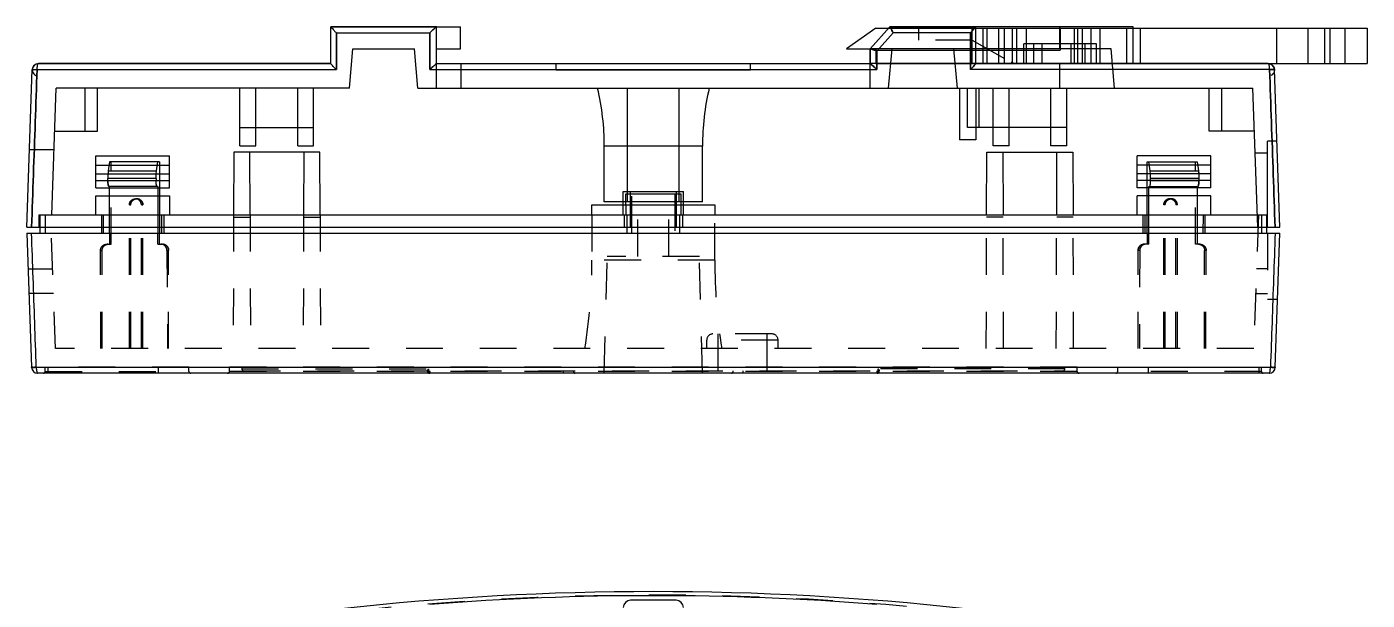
# Model space of a CAD drawing. Extents: x 195 to 445, y -1276 to -961.
# Drawn here: x 270.9 to 380, y -1183 to -1136.3 of the extents above; entities that cross this region are included whole.
import ezdxf

# ---------------------------------------------------------------- set-up
doc = ezdxf.new("R2010")
doc.units = 0
doc.linetypes.add('EB_DASH', pattern=[6, 3, -3])
doc.layers.get('0').update_dxf_attribs({"linetype": 'CONTINUOUS'})
for name, color, linetype in [('B1_DXF_CONTINUOUS_LINE', 7, 'CONTINUOUS'), ('B1_DXF_HIDDEN_LINE', 7, 'CONTINUOUS'), ('B3_DXF_CONTINUOUS_LINE', 7, 'CONTINUOUS'), ('B3_DXF_HIDDEN_LINE', 7, 'CONTINUOUS')]:
    doc.layers.add(name, color=color, linetype=linetype)

msp = doc.modelspace()

# ---------------------------------------------------------------- linework, layer by layer
at = {"color": 6, "linetype": 'CONTINUOUS'}
for p, q in [((295.66, -1139.28), (295.66, -1136.28)), ((296.11, -1136.77), (303.72, -1136.77)), ((304.26, -1136.28), (306.21, -1136.28)), ((304.26, -1136.28), (304.26, -1136.28)), ((306.21, -1138.08), (306.21, -1136.28)), ((339.56, -1138.08), (341.16, -1136.28)), ((341.43, -1136.77), (340.1, -1138.26)), ((341.16, -1136.28), (341.16, -1136.28)), ((347.72, -1136.77), (341.43, -1136.77)), ((360.96, -1136.28), (348.16, -1136.28)), ((348.16, -1139.28), (348.16, -1136.28)), ((355.01, -1138.08), (355.01, -1136.28)), ((360.96, -1139.28), (360.96, -1136.28)), ((357.97, -1137.68), (352.07, -1137.68)), ((352.07, -1139.28), (352.07, -1137.68)), ((352.85, -1137.68), (352.85, -1139.28)), ((353.57, -1139.28), (353.57, -1137.68)), ((355.92, -1139.28), (355.92, -1137.68)), ((357.02, -1137.68), (357.02, -1139.28)), ((357.97, -1139.28), (357.97, -1137.68)), ((297.18, -1141.28), (297.46, -1138.08)), ((297.46, -1138.08), (302.46, -1138.08)), ((302.74, -1141.28), (302.46, -1138.08)), ((304.26, -1138.08), (306.21, -1138.08)), ((359.18, -1138.08), (339.56, -1138.08)), ((341.06, -1141.28), (341.34, -1138.08)), ((346.66, -1141.28), (346.38, -1138.08)), ((359.46, -1141.28), (359.18, -1138.08)), ((270.91, -1152.58), (271.36, -1139.76)), ((271.75, -1139.77), (296.11, -1139.77)), ((295.66, -1139.28), (295.66, -1139.28)), ((303.72, -1139.77), (340.1, -1139.77)), ((304.26, -1141.28), (304.26, -1139.28)), ((304.26, -1139.28), (339.56, -1139.28)), ((306.26, -1141.28), (306.26, -1139.28)), ((314.01, -1139.78), (314.01, -1139.28)), ((314.01, -1139.78), (329.81, -1139.78)), ((329.81, -1139.78), (329.81, -1139.28)), ((348.16, -1139.28), (339.56, -1139.28)), ((339.56, -1141.28), (339.56, -1139.28)), ((372.07, -1139.77), (347.72, -1139.77)), ((355.01, -1141.28), (355.01, -1139.28)), ((372.91, -1152.58), (372.46, -1139.76)), ((272.95, -1151.58), (273.31, -1141.28)), ((297.18, -1141.28), (273.31, -1141.28)), ((275.66, -1144.78), (275.66, -1141.28)), ((276.66, -1144.78), (276.66, -1141.28)), ((288.26, -1145.98), (288.26, -1141.28)), ((289.56, -1145.98), (289.56, -1141.28)), ((292.96, -1145.98), (292.96, -1141.28)), ((294.26, -1145.98), (294.26, -1141.28)), ((302.74, -1141.28), (370.72, -1141.28)), ((319.81, -1150.53), (319.81, -1141.28)), ((324.01, -1150.53), (324.01, -1141.28)), ((346.82, -1141.28), (346.82, -1145.48)), ((347.49, -1144.48), (347.49, -1141.28)), ((348.17, -1141.28), (348.17, -1145.48)), ((348.43, -1144.48), (348.43, -1141.28)), ((349.56, -1145.98), (349.56, -1141.28)), ((350.86, -1145.98), (350.86, -1141.28)), ((354.26, -1145.98), (354.26, -1141.28)), ((355.56, -1145.98), (355.56, -1141.28)), ((367.16, -1144.78), (367.16, -1141.28)), ((368.16, -1141.28), (368.16, -1144.78)), ((371.11, -1152.58), (370.72, -1141.28)), ((288.26, -1144.48), (294.26, -1144.48)), ((355.56, -1144.48), (347.49, -1144.48)), ((273.19, -1144.78), (276.66, -1144.78)), ((348.17, -1145.48), (346.82, -1145.48)), ((370.84, -1144.78), (367.16, -1144.78)), ((372.67, -1145.58), (371.9, -1145.58)), ((371.9, -1152.58), (371.9, -1145.58)), ((271.13, -1146.28), (273.13, -1146.28)), ((288.26, -1145.98), (289.56, -1145.98)), ((292.96, -1145.98), (294.26, -1145.98)), ((317.91, -1150.53), (317.91, -1146.01)), ((325.91, -1146.01), (317.91, -1146.01)), ((325.91, -1150.53), (325.91, -1146.01)), ((350.86, -1145.98), (349.56, -1145.98)), ((355.56, -1145.98), (354.26, -1145.98)), ((371.9, -1146.58), (370.9, -1146.58)), ((276.53, -1149.38), (276.53, -1146.78)), ((276.53, -1146.78), (282.53, -1146.78)), ((276.53, -1147.54), (282.53, -1147.54)), ((282.53, -1149.38), (282.53, -1146.78)), ((367.29, -1146.78), (361.29, -1146.78)), ((361.29, -1149.38), (361.29, -1146.78)), ((367.29, -1147.54), (361.29, -1147.54)), ((367.29, -1149.38), (367.29, -1146.78)), ((276.53, -1148.25), (282.53, -1148.25)), ((276.53, -1148.78), (282.53, -1148.78)), ((367.29, -1148.25), (361.29, -1148.25)), ((367.29, -1148.78), (361.29, -1148.78)), ((276.53, -1149.38), (282.53, -1149.38)), ((319.46, -1151.58), (319.46, -1149.68)), ((319.46, -1149.68), (324.36, -1149.68)), ((320.06, -1152.58), (320.06, -1149.68)), ((323.76, -1149.68), (323.76, -1152.58)), ((324.36, -1151.58), (324.36, -1149.68)), ((367.29, -1149.38), (361.29, -1149.38)), ((276.53, -1151.58), (276.53, -1150.03)), ((276.53, -1150.03), (282.53, -1150.03)), ((282.53, -1150.03), (282.53, -1151.58)), ((325.91, -1150.53), (317.91, -1150.53)), ((367.29, -1150.03), (361.29, -1150.03)), ((361.29, -1151.58), (361.29, -1150.03)), ((367.29, -1151.58), (367.29, -1150.03)), ((271.91, -1152.58), (271.91, -1151.58)), ((271.91, -1151.58), (371.91, -1151.58)), ((319.53, -1151.58), (319.53, -1152.58)), ((324.29, -1151.58), (324.29, -1152.58)), ((371.91, -1152.58), (371.91, -1151.58)), ((270.91, -1152.58), (372.91, -1152.58)), ((323.76, -1182.96), (320.06, -1182.96))]:
    msp.add_line(p, q, dxfattribs=at)
at = {"color": 7, "linetype": 'CONTINUOUS'}
for p, q in [((295.66, -1136.28), (304.26, -1136.28)), ((304.26, -1139.28), (304.26, -1136.28)), ((304.26, -1139.28), (304.26, -1136.28)), ((348.16, -1136.28), (341.16, -1136.28)), ((339.56, -1139.28), (339.56, -1138.08)), ((339.56, -1138.08), (339.56, -1139.28)), ((271.86, -1139.28), (295.66, -1139.28)), ((304.26, -1139.28), (304.26, -1139.28)), ((339.56, -1139.28), (339.56, -1139.28)), ((371.96, -1139.28), (348.16, -1139.28))]:
    msp.add_line(p, q, dxfattribs=at)
at = {"color": 6, "linetype": 'CONTINUOUS'}
for centre, radius, start, end in [((271.86, -1139.78), 0.5, 90, 178), ((371.96, -1139.78), 0.5, 2, 90), ((297.19, -1146.01), 20.73, 0, 13.1781), ((346.64, -1146.01), 20.73, 166.8219, 180), ((321.91, -1413.62), 231.36, 77.3647, 102.6353), ((321.91, -1413.62), 231.03, 85.4843, 94.5157), ((320.06, -1183.56), 0.6, 90, 180), ((323.76, -1183.56), 0.6, 0, 90)]:
    msp.add_arc(centre, radius, start, end, dxfattribs=at)
at = {"color": 7, "linetype": 'CONTINUOUS'}
for points, knots in [([(295.66, -1136.28), (296.62, -1136.28), (298.52, -1136.28), (301.39, -1136.28), (303.3, -1136.28), (304.26, -1136.28)], [0, 0, 0, 0, 2.862268, 5.728185, 8.597305, 8.597305, 8.597305, 8.597305]), ([(304.26, -1136.28), (303.3, -1136.28), (301.39, -1136.28), (298.52, -1136.28), (296.62, -1136.28), (295.66, -1136.28)], [0, 0, 0, 0, 2.86912, 5.735036, 8.597305, 8.597305, 8.597305, 8.597305]), ([(304.26, -1136.28), (304.24, -1136.28), (304.21, -1136.32), (304.13, -1136.38), (304.02, -1136.48), (303.88, -1136.61), (303.78, -1136.72), (303.72, -1136.77)], [0, 0, 0, 0, 0.0424016, 0.145124, 0.3006427, 0.4969742, 0.7266777, 0.7266777, 0.7266777, 0.7266777]), ([(303.72, -1136.77), (303.78, -1136.72), (303.88, -1136.61), (304.02, -1136.48), (304.13, -1136.38), (304.21, -1136.32), (304.24, -1136.28), (304.26, -1136.28)], [0, 0, 0, 0, 0.2297974, 0.4259728, 0.5810923, 0.6836924, 0.7266887, 0.7266887, 0.7266887, 0.7266887]), ([(303.72, -1136.77), (303.78, -1136.71), (303.88, -1136.62), (304.02, -1136.48), (304.13, -1136.38), (304.2, -1136.31), (304.25, -1136.29), (304.26, -1136.28)], [0, 0, 0, 0, 0.2294999, 0.4255091, 0.5804022, 0.6829768, 0.7268393, 0.7268393, 0.7268393, 0.7268393]), ([(304.26, -1136.28), (304.25, -1136.29), (304.2, -1136.31), (304.13, -1136.38), (304.02, -1136.48), (303.88, -1136.62), (303.78, -1136.71), (303.72, -1136.77)], [0, 0, 0, 0, 0.0434432, 0.1461139, 0.301291, 0.4974107, 0.7268412, 0.7268412, 0.7268412, 0.7268412]), ([(304.26, -1136.28), (304.26, -1136.28), (304.26, -1136.28), (304.26, -1136.28), (304.26, -1136.28)], [0, 0, 0, 0, 0.0003283157, 0.0006566314, 0.0006566314, 0.0006566314, 0.0006566314]), ([(348.16, -1136.28), (347.38, -1136.28), (345.83, -1136.28), (343.5, -1136.28), (341.94, -1136.28), (341.16, -1136.28)], [0, 0, 0, 0, 2.330365, 4.663204, 6.998277, 6.998277, 6.998277, 6.998277]), ([(341.16, -1136.28), (341.94, -1136.28), (343.5, -1136.28), (345.83, -1136.28), (347.38, -1136.28), (348.16, -1136.28)], [0, 0, 0, 0, 2.335073, 4.667912, 6.998277, 6.998277, 6.998277, 6.998277]), ([(340.1, -1138.26), (340.03, -1138.23), (339.91, -1138.19), (339.74, -1138.13), (339.63, -1138.09), (339.58, -1138.08), (339.56, -1138.08)], [0, 0, 0, 0, 0.2202, 0.4039168, 0.524331, 0.5686394, 0.5686394, 0.5686394, 0.5686394]), ([(339.56, -1138.08), (339.58, -1138.08), (339.63, -1138.09), (339.74, -1138.13), (339.91, -1138.19), (340.03, -1138.23), (340.1, -1138.26)], [0, 0, 0, 0, 0.0446438, 0.165868, 0.349289, 0.568638, 0.568638, 0.568638, 0.568638]), ([(339.56, -1138.08), (339.57, -1138.08), (339.63, -1138.09), (339.74, -1138.13), (339.9, -1138.18), (340.03, -1138.23), (340.1, -1138.26)], [0, 0, 0, 0, 0.0389491, 0.1587271, 0.3445619, 0.5687584, 0.5687584, 0.5687584, 0.5687584]), ([(340.1, -1138.26), (340.03, -1138.23), (339.9, -1138.18), (339.73, -1138.13), (339.63, -1138.09), (339.57, -1138.08), (339.56, -1138.08)], [0, 0, 0, 0, 0.2252662, 0.4114008, 0.5301959, 0.5687622, 0.5687622, 0.5687622, 0.5687622]), ([(295.66, -1139.28), (293, -1139.28), (287.7, -1139.28), (279.76, -1139.28), (274.49, -1139.28), (271.86, -1139.28)], [0, 0, 0, 0, 7.979186, 15.916648, 23.802708, 23.802708, 23.802708, 23.802708]), ([(304.26, -1139.28), (304.25, -1139.29), (304.2, -1139.31), (304.13, -1139.38), (304.02, -1139.48), (303.88, -1139.62), (303.78, -1139.71), (303.72, -1139.77)], [0, 0, 0, 0, 0.0434394, 0.1461075, 0.3012826, 0.4974011, 0.7268313, 0.7268313, 0.7268313, 0.7268313]), ([(303.72, -1139.77), (303.78, -1139.71), (303.88, -1139.62), (304.02, -1139.48), (304.13, -1139.38), (304.2, -1139.31), (304.25, -1139.29), (304.26, -1139.28)], [0, 0, 0, 0, 0.2294996, 0.4255076, 0.5803987, 0.6829706, 0.7268293, 0.7268293, 0.7268293, 0.7268293]), ([(304.26, -1139.28), (304.24, -1139.28), (304.21, -1139.32), (304.13, -1139.38), (304.02, -1139.48), (303.88, -1139.61), (303.78, -1139.72), (303.72, -1139.77)], [0, 0, 0, 0, 0.0423983, 0.1451181, 0.3006348, 0.4969651, 0.7266683, 0.7266683, 0.7266683, 0.7266683]), ([(303.72, -1139.77), (303.78, -1139.72), (303.88, -1139.61), (304.02, -1139.48), (304.13, -1139.38), (304.21, -1139.32), (304.24, -1139.28), (304.26, -1139.28)], [0, 0, 0, 0, 0.229797, 0.4259712, 0.5810888, 0.6836862, 0.7266793, 0.7266793, 0.7266793, 0.7266793]), ([(304.26, -1139.28), (304.26, -1139.28), (304.26, -1139.28), (304.26, -1139.28), (304.26, -1139.28)], [0, 0, 0, 0, 0.001034228, 0.001337793, 0.001337793, 0.001337793, 0.001337793]), ([(304.26, -1139.28), (304.26, -1139.28), (304.26, -1139.28), (304.26, -1139.28), (304.26, -1139.28)], [0, 0, 0, 0, 0.000363114, 0.001337787, 0.001337787, 0.001337787, 0.001337787]), ([(340.1, -1139.77), (340.05, -1139.72), (339.95, -1139.61), (339.81, -1139.48), (339.69, -1139.38), (339.62, -1139.32), (339.58, -1139.28), (339.56, -1139.28)], [0, 0, 0, 0, 0.229797, 0.4259712, 0.5810888, 0.6836862, 0.7266793, 0.7266793, 0.7266793, 0.7266793]), ([(340.1, -1139.77), (340.05, -1139.71), (339.95, -1139.62), (339.81, -1139.48), (339.69, -1139.38), (339.62, -1139.31), (339.58, -1139.29), (339.56, -1139.28)], [0, 0, 0, 0, 0.2294996, 0.4255076, 0.5803987, 0.6829706, 0.7268293, 0.7268293, 0.7268293, 0.7268293]), ([(339.56, -1139.28), (339.56, -1139.28), (339.56, -1139.28), (339.56, -1139.28), (339.56, -1139.28)], [0, 0, 0, 0, 0.001034227, 0.001337792, 0.001337792, 0.001337792, 0.001337792]), ([(339.56, -1139.28), (339.58, -1139.29), (339.62, -1139.31), (339.69, -1139.38), (339.81, -1139.48), (339.95, -1139.62), (340.05, -1139.71), (340.1, -1139.77)], [0, 0, 0, 0, 0.0434394, 0.1461075, 0.3012826, 0.4974011, 0.7268313, 0.7268313, 0.7268313, 0.7268313]), ([(339.56, -1139.28), (339.58, -1139.28), (339.62, -1139.32), (339.69, -1139.38), (339.81, -1139.48), (339.95, -1139.61), (340.05, -1139.72), (340.1, -1139.77)], [0, 0, 0, 0, 0.0423983, 0.1451181, 0.3006348, 0.4969651, 0.7266683, 0.7266683, 0.7266683, 0.7266683]), ([(348.16, -1139.28), (350.82, -1139.28), (356.13, -1139.28), (364.06, -1139.28), (369.34, -1139.28), (371.96, -1139.28)], [0, 0, 0, 0, 7.979186, 15.916648, 23.802708, 23.802708, 23.802708, 23.802708])]:
    msp.add_open_spline(points, degree=3, knots=knots, dxfattribs=at)
at = {"color": 6, "linetype": 'CONTINUOUS'}
for points, knots in [([(295.66, -1136.28), (295.66, -1136.3), (295.72, -1136.35), (295.8, -1136.45), (295.94, -1136.6), (296.04, -1136.71), (296.11, -1136.77)], [0, 0, 0, 0, 0.0577504, 0.1952227, 0.4008024, 0.6598833, 0.6598833, 0.6598833, 0.6598833]), ([(341.16, -1136.28), (341.18, -1136.28), (341.21, -1136.34), (341.27, -1136.43), (341.34, -1136.59), (341.4, -1136.7), (341.43, -1136.77)], [0, 0, 0, 0, 0.0462706, 0.1634214, 0.3415631, 0.5583632, 0.5583632, 0.5583632, 0.5583632]), ([(341.43, -1136.77), (341.4, -1136.7), (341.34, -1136.59), (341.27, -1136.43), (341.21, -1136.34), (341.18, -1136.28), (341.16, -1136.28)], [0, 0, 0, 0, 0.2176772, 0.3963367, 0.5126667, 0.5583105, 0.5583105, 0.5583105, 0.5583105]), ([(347.72, -1136.77), (347.78, -1136.71), (347.89, -1136.6), (348.03, -1136.45), (348.11, -1136.35), (348.16, -1136.3), (348.16, -1136.28)], [0, 0, 0, 0, 0.2590226, 0.4641937, 0.6015224, 0.6598958, 0.6598958, 0.6598958, 0.6598958]), ([(271.3, -1152.58), (271.35, -1151.16), (271.45, -1148.31), (271.6, -1144.04), (271.7, -1141.19), (271.75, -1139.77)], [0, 0, 0, 0, 4.276314, 8.549953, 12.820927, 12.820927, 12.820927, 12.820927]), ([(271.75, -1139.77), (271.7, -1141.19), (271.6, -1144.04), (271.45, -1148.31), (271.35, -1151.16), (271.3, -1152.58)], [0, 0, 0, 0, 4.270958, 8.544591, 12.820927, 12.820927, 12.820927, 12.820927]), ([(271.86, -1139.28), (271.8, -1139.28), (271.68, -1139.3), (271.52, -1139.4), (271.41, -1139.54), (271.35, -1139.72), (271.37, -1139.93), (271.47, -1140.12), (271.58, -1140.21), (271.65, -1140.24)], [0, 0, 0, 0, 0.180845, 0.354976, 0.534294, 0.723974, 0.92517, 1.13993, 1.349313, 1.349313, 1.349313, 1.349313]), ([(271.36, -1139.76), (271.36, -1139.76), (271.42, -1139.77), (271.48, -1139.76), (271.61, -1139.77), (271.7, -1139.77), (271.75, -1139.77)], [0, 0, 0, 0, 0.0283276, 0.1112158, 0.2369303, 0.3940621, 0.3940621, 0.3940621, 0.3940621]), ([(271.75, -1139.77), (271.75, -1139.71), (271.76, -1139.59), (271.78, -1139.44), (271.8, -1139.34), (271.84, -1139.28), (271.86, -1139.28)], [0, 0, 0, 0, 0.1887507, 0.3491081, 0.4603381, 0.5150988, 0.5150988, 0.5150988, 0.5150988]), ([(296.11, -1139.77), (296.04, -1139.71), (295.94, -1139.6), (295.79, -1139.45), (295.72, -1139.35), (295.66, -1139.3), (295.66, -1139.28)], [0, 0, 0, 0, 0.2594538, 0.4644486, 0.6034521, 0.6597254, 0.6597254, 0.6597254, 0.6597254]), ([(347.72, -1139.77), (347.78, -1139.71), (347.88, -1139.6), (348.03, -1139.45), (348.1, -1139.35), (348.16, -1139.3), (348.16, -1139.28)], [0, 0, 0, 0, 0.2594537, 0.4644486, 0.6034521, 0.6597254, 0.6597254, 0.6597254, 0.6597254]), ([(348.16, -1139.28), (348.16, -1139.3), (348.1, -1139.35), (348.03, -1139.45), (347.88, -1139.6), (347.78, -1139.71), (347.72, -1139.77)], [0, 0, 0, 0, 0.0556088, 0.1947478, 0.4001831, 0.6597099, 0.6597099, 0.6597099, 0.6597099]), ([(372.07, -1139.77), (372.07, -1139.71), (372.07, -1139.59), (372.04, -1139.44), (372.02, -1139.34), (371.98, -1139.28), (371.96, -1139.28)], [0, 0, 0, 0, 0.1883661, 0.3486468, 0.4598219, 0.5150955, 0.5150955, 0.5150955, 0.5150955]), ([(371.96, -1139.28), (372.02, -1139.28), (372.14, -1139.3), (372.3, -1139.4), (372.41, -1139.54), (372.47, -1139.72), (372.46, -1139.93), (372.36, -1140.12), (372.24, -1140.21), (372.18, -1140.24)], [0, 0, 0, 0, 0.180845, 0.354976, 0.534294, 0.723974, 0.92517, 1.13993, 1.349313, 1.349313, 1.349313, 1.349313]), ([(372.46, -1139.76), (372.46, -1139.76), (372.41, -1139.77), (372.35, -1139.76), (372.22, -1139.77), (372.12, -1139.77), (372.07, -1139.77)], [0, 0, 0, 0, 0.0283276, 0.1112158, 0.2369303, 0.3940621, 0.3940621, 0.3940621, 0.3940621]), ([(372.07, -1139.77), (372.12, -1139.77), (372.22, -1139.77), (372.35, -1139.76), (372.41, -1139.77), (372.46, -1139.76), (372.46, -1139.76)], [0, 0, 0, 0, 0.1559143, 0.2836615, 0.365289, 0.3940888, 0.3940888, 0.3940888, 0.3940888]), ([(372.07, -1139.77), (372.12, -1141.19), (372.22, -1144.04), (372.37, -1148.31), (372.47, -1151.16), (372.52, -1152.58)], [0, 0, 0, 0, 4.270954, 8.544595, 12.820927, 12.820927, 12.820927, 12.820927]), ([(372.52, -1152.58), (372.47, -1151.16), (372.37, -1148.31), (372.22, -1144.04), (372.12, -1141.19), (372.07, -1139.77)], [0, 0, 0, 0, 4.27631, 8.549952, 12.820927, 12.820927, 12.820927, 12.820927])]:
    msp.add_open_spline(points, degree=3, knots=knots, dxfattribs=at)
for points in [[(296.11, -1139.77), (296.11, -1139.27), (296.11, -1138.27), (296.11, -1137.27), (296.11, -1136.77)], [(296.11, -1136.77), (296.11, -1137.27), (296.11, -1138.27), (296.11, -1139.27), (296.11, -1139.77)], [(303.72, -1136.77), (303.72, -1137.27), (303.72, -1138.27), (303.72, -1139.27), (303.72, -1139.77)], [(303.72, -1139.77), (303.72, -1139.27), (303.72, -1138.27), (303.72, -1137.27), (303.72, -1136.77)], [(347.72, -1139.77), (347.72, -1139.27), (347.72, -1138.27), (347.72, -1137.27), (347.72, -1136.77)], [(347.72, -1136.77), (347.72, -1137.27), (347.72, -1138.27), (347.72, -1139.27), (347.72, -1139.77)], [(340.1, -1138.26), (340.1, -1138.51), (340.1, -1139.01), (340.1, -1139.52), (340.1, -1139.77)], [(340.1, -1139.77), (340.1, -1139.52), (340.1, -1139.01), (340.1, -1138.51), (340.1, -1138.26)]]:
    msp.add_open_spline(points, degree=3, dxfattribs=at)
at = {"layer": 'B1_DXF_CONTINUOUS_LINE', "color": 7, "linetype": 'CONTINUOUS'}
for p, q in [((287.76, -1146.48), (287.74, -1151.58)), ((294.76, -1146.48), (287.76, -1146.48)), ((289.08, -1151.58), (289.06, -1146.48)), ((293.46, -1146.48), (293.44, -1151.58)), ((294.78, -1151.58), (294.76, -1146.48)), ((349.04, -1151.58), (349.06, -1146.48)), ((349.06, -1146.48), (356.06, -1146.48)), ((350.36, -1146.48), (350.38, -1151.58)), ((354.74, -1151.58), (354.76, -1146.48)), ((356.06, -1146.48), (356.08, -1151.58)), ((277.64, -1147.28), (277.54, -1148.01)), ((281.71, -1147.28), (277.64, -1147.28)), ((281.47, -1148.01), (281.58, -1147.28)), ((281.71, -1147.28), (281.71, -1153.08)), ((362.11, -1147.28), (366.18, -1147.28)), ((362.11, -1153.08), (362.11, -1147.28)), ((362.35, -1148.01), (362.25, -1147.28)), ((366.18, -1147.28), (366.28, -1148.01)), ((277.51, -1148.78), (277.51, -1148.63)), ((281.44, -1148.63), (277.51, -1148.63)), ((277.51, -1148.78), (281.44, -1148.78)), ((277.54, -1148.01), (281.47, -1148.01)), ((281.44, -1148.63), (281.44, -1148.78)), ((362.35, -1148.01), (366.28, -1148.01)), ((366.32, -1148.63), (362.39, -1148.63)), ((362.39, -1148.78), (362.39, -1148.63)), ((362.39, -1148.78), (366.32, -1148.78)), ((366.32, -1148.63), (366.32, -1148.78)), ((281.58, -1149.28), (277.59, -1149.28)), ((277.64, -1153.08), (277.64, -1149.28)), ((281.58, -1149.28), (281.58, -1153.08)), ((319.66, -1150.78), (319.66, -1149.88)), ((319.66, -1149.88), (324.16, -1149.88)), ((324.16, -1149.88), (324.16, -1150.78)), ((362.25, -1149.28), (366.23, -1149.28)), ((362.25, -1153.08), (362.25, -1149.28)), ((366.18, -1149.28), (366.18, -1153.08)), ((316.91, -1151.58), (316.91, -1150.78)), ((316.91, -1150.78), (326.91, -1150.78)), ((326.91, -1150.78), (326.91, -1151.58)), ((272.01, -1153.08), (272.01, -1151.58)), ((272.01, -1151.58), (277.15, -1151.58)), ((272.4, -1151.58), (272.4, -1153.08)), ((277, -1151.58), (277, -1153.08)), ((277.15, -1153.08), (277.15, -1151.58)), ((281.91, -1153.08), (281.91, -1151.58)), ((281.91, -1151.58), (361.91, -1151.58)), ((361.91, -1151.58), (361.91, -1153.08)), ((366.67, -1153.08), (366.68, -1151.58)), ((366.68, -1151.58), (371.81, -1151.58)), ((366.83, -1153.08), (366.83, -1151.58)), ((371.42, -1151.58), (371.42, -1153.08)), ((371.81, -1151.58), (371.81, -1153.08)), ((270.91, -1153.08), (271.29, -1164)), ((270.91, -1153.08), (372.91, -1153.08)), ((372.53, -1164), (372.91, -1153.08)), ((271.68, -1164), (372.14, -1164)), ((372.03, -1164.48), (271.79, -1164.48))]:
    msp.add_line(p, q, dxfattribs=at)
for centre, radius, start, end in [((271.79, -1163.98), 0.5, 182, 270), ((372.03, -1163.98), 0.5, 270, 358), ((321.91, -1413.62), 231.36, 77.3647, 102.6353)]:
    msp.add_arc(centre, radius, start, end, dxfattribs=at)
for points, knots in [([(277.54, -1148.01), (277.53, -1148.07), (277.52, -1148.21), (277.51, -1148.42), (277.51, -1148.56), (277.51, -1148.63)], [0, 0, 0, 0, 0.1950912, 0.4035826, 0.6262628, 0.6262628, 0.6262628, 0.6262628]), ([(277.59, -1149.28), (277.58, -1149.28), (277.55, -1149.22), (277.53, -1149.12), (277.51, -1148.96), (277.51, -1148.85), (277.51, -1148.78)], [0, 0, 0, 0, 0.0508619, 0.1635292, 0.3274991, 0.5195465, 0.5195465, 0.5195465, 0.5195465]), ([(281.44, -1148.63), (281.44, -1148.56), (281.44, -1148.41), (281.45, -1148.2), (281.47, -1148.07), (281.47, -1148.01)], [0, 0, 0, 0, 0.2273702, 0.4355139, 0.6262625, 0.6262625, 0.6262625, 0.6262625]), ([(281.52, -1149.28), (281.51, -1149.28), (281.48, -1149.22), (281.46, -1149.12), (281.44, -1148.96), (281.44, -1148.85), (281.44, -1148.78)], [0, 0, 0, 0, 0.0494224, 0.1635843, 0.3308525, 0.519506, 0.519506, 0.519506, 0.519506]), ([(362.3, -1149.28), (362.32, -1149.28), (362.35, -1149.22), (362.36, -1149.12), (362.38, -1148.96), (362.39, -1148.85), (362.39, -1148.78)], [0, 0, 0, 0, 0.0508497, 0.1635034, 0.327473, 0.5195406, 0.5195406, 0.5195406, 0.5195406]), ([(362.39, -1148.63), (362.39, -1148.56), (362.38, -1148.41), (362.37, -1148.2), (362.36, -1148.07), (362.35, -1148.01)], [0, 0, 0, 0, 0.2273702, 0.4355139, 0.6262625, 0.6262625, 0.6262625, 0.6262625]), ([(366.32, -1148.78), (366.32, -1148.85), (366.31, -1148.96), (366.3, -1149.12), (366.28, -1149.22), (366.25, -1149.28), (366.23, -1149.28)], [0, 0, 0, 0, 0.1891667, 0.356578, 0.4703002, 0.5195081, 0.5195081, 0.5195081, 0.5195081]), ([(366.28, -1148.01), (366.29, -1148.07), (366.3, -1148.21), (366.32, -1148.42), (366.32, -1148.56), (366.32, -1148.63)], [0, 0, 0, 0, 0.1950912, 0.4035826, 0.6262628, 0.6262628, 0.6262628, 0.6262628]), ([(271.68, -1164), (271.64, -1162.78), (271.56, -1160.36), (271.43, -1156.72), (271.34, -1154.3), (271.3, -1153.08)], [0, 0, 0, 0, 3.637937, 7.277858, 10.919765, 10.919765, 10.919765, 10.919765]), ([(372.52, -1153.08), (372.48, -1154.3), (372.39, -1156.72), (372.27, -1160.36), (372.18, -1162.78), (372.14, -1164)], [0, 0, 0, 0, 3.641888, 7.28181, 10.919765, 10.919765, 10.919765, 10.919765]), ([(271.29, -1164), (271.29, -1164.01), (271.35, -1163.99), (271.41, -1164.01), (271.54, -1164), (271.63, -1164), (271.68, -1164)], [0, 0, 0, 0, 0.0283202, 0.1111811, 0.2368555, 0.3939429, 0.3939429, 0.3939429, 0.3939429]), ([(271.68, -1164), (271.68, -1164.06), (271.69, -1164.17), (271.71, -1164.33), (271.74, -1164.43), (271.77, -1164.48), (271.79, -1164.48)], [0, 0, 0, 0, 0.188751, 0.3491122, 0.4603543, 0.5151491, 0.5151491, 0.5151491, 0.5151491]), ([(372.03, -1164.48), (372.05, -1164.48), (372.09, -1164.43), (372.11, -1164.33), (372.13, -1164.17), (372.14, -1164.06), (372.14, -1164)], [0, 0, 0, 0, 0.0553074, 0.1664947, 0.3267793, 0.5151457, 0.5151457, 0.5151457, 0.5151457]), ([(372.14, -1164), (372.19, -1164), (372.28, -1164), (372.41, -1164.01), (372.47, -1163.99), (372.53, -1164.01), (372.53, -1164)], [0, 0, 0, 0, 0.1558706, 0.2835764, 0.3651774, 0.3939695, 0.3939695, 0.3939695, 0.3939695])]:
    msp.add_open_spline(points, degree=3, knots=knots, dxfattribs=at)
at = {"layer": 'B1_DXF_HIDDEN_LINE', "color": 8, "linetype": 'EB_DASH'}
for p, q in [((277.78, -1153.98), (277.78, -1147.28)), ((366.04, -1153.98), (366.04, -1147.28)), ((320.16, -1153.08), (320.16, -1149.88)), ((323.66, -1149.88), (323.66, -1153.08)), ((279.26, -1162.48), (279.26, -1150.78)), ((279.26, -1150.78), (279.38, -1150.78)), ((279.38, -1162.48), (279.38, -1150.78)), ((279.75, -1150.28), (279.87, -1150.28)), ((280.24, -1162.48), (280.24, -1150.78)), ((280.24, -1150.78), (280.36, -1150.78)), ((280.36, -1162.48), (280.36, -1150.78)), ((319.66, -1150.78), (319.66, -1151.58)), ((320.66, -1154.98), (320.66, -1150.78)), ((323.16, -1154.98), (323.16, -1150.78)), ((324.16, -1150.78), (324.16, -1151.58)), ((363.58, -1150.78), (363.46, -1150.78)), ((363.46, -1162.48), (363.46, -1150.78)), ((363.58, -1162.48), (363.58, -1150.78)), ((364.08, -1150.28), (363.95, -1150.28)), ((364.57, -1150.78), (364.45, -1150.78)), ((364.45, -1162.48), (364.45, -1150.78)), ((364.57, -1162.48), (364.57, -1150.78)), ((273.24, -1162.48), (272.86, -1151.58)), ((282.06, -1151.58), (282.07, -1153.08)), ((287.74, -1151.58), (287.71, -1162.48)), ((287.74, -1151.78), (289.08, -1151.78)), ((289.08, -1151.58), (289.12, -1162.48)), ((293.44, -1151.58), (293.41, -1162.48)), ((293.44, -1151.78), (294.78, -1151.78)), ((294.78, -1151.58), (294.82, -1162.48)), ((316.91, -1151.58), (316.91, -1155.28)), ((319.75, -1151.58), (319.75, -1153.08)), ((324.07, -1153.08), (324.07, -1151.58)), ((326.91, -1155.28), (326.91, -1151.58)), ((349.01, -1162.48), (349.04, -1151.58)), ((350.38, -1151.78), (349.04, -1151.78)), ((350.42, -1162.48), (350.38, -1151.58)), ((354.71, -1162.48), (354.74, -1151.58)), ((356.08, -1151.78), (354.74, -1151.78)), ((356.12, -1162.48), (356.08, -1151.58)), ((361.76, -1151.58), (361.75, -1153.08)), ((371.16, -1151.58), (370.78, -1162.48)), ((277.64, -1153.08), (277.65, -1153.98)), ((281.58, -1153.98), (281.58, -1153.08)), ((281.71, -1153.98), (281.71, -1153.08)), ((362.11, -1153.08), (362.11, -1153.98)), ((362.24, -1153.98), (362.25, -1153.08)), ((366.18, -1153.08), (366.17, -1153.98)), ((371.9, -1153.08), (371.9, -1158.48)), ((277.4, -1153.98), (277.78, -1153.98)), ((281.58, -1153.98), (281.96, -1153.98)), ((362.24, -1153.98), (361.86, -1153.98)), ((366.42, -1153.98), (366.04, -1153.98)), ((276.95, -1162.48), (276.91, -1154.48)), ((276.91, -1154.48), (277.05, -1154.48)), ((277.05, -1162.48), (277.05, -1154.48)), ((282.32, -1154.48), (282.36, -1162.48)), ((282.32, -1154.48), (282.45, -1154.48)), ((282.45, -1162.48), (282.45, -1154.48)), ((326.91, -1155.28), (316.91, -1155.28)), ((317.91, -1164.48), (318.16, -1154.98)), ((325.66, -1154.98), (318.16, -1154.98)), ((325.91, -1164.48), (325.66, -1154.98)), ((361.5, -1154.48), (361.37, -1154.48)), ((361.37, -1162.48), (361.37, -1154.48)), ((361.5, -1154.48), (361.47, -1162.48)), ((366.91, -1154.48), (366.78, -1154.48)), ((366.78, -1162.48), (366.78, -1154.48)), ((366.87, -1162.48), (366.91, -1154.48)), ((271.01, -1155.98), (273.01, -1155.98)), ((371.9, -1155.98), (371.01, -1155.98)), ((273.08, -1157.98), (271.08, -1157.98)), ((370.94, -1157.98), (371.9, -1157.98)), ((372.72, -1158.48), (371.9, -1158.48)), ((332.06, -1161.78), (326.26, -1161.78)), ((326.26, -1162.48), (326.26, -1161.78)), ((331.56, -1161.28), (326.76, -1161.28)), ((327.16, -1161.28), (327.16, -1164.28)), ((331.16, -1161.28), (331.16, -1164.28)), ((332.06, -1162.48), (332.06, -1161.78)), ((370.78, -1162.48), (273.24, -1162.48)), ((272.41, -1164.33), (272.41, -1163.98)), ((284.11, -1163.98), (272.41, -1163.98)), ((272.61, -1163.98), (272.61, -1164.48)), ((281.61, -1163.98), (281.61, -1164.48)), ((284.11, -1164.33), (284.11, -1163.98)), ((287.41, -1164.33), (287.41, -1163.98)), ((356.41, -1163.98), (287.41, -1163.98)), ((288.41, -1163.98), (288.41, -1164.13)), ((288.41, -1164.13), (303.62, -1164.13)), ((303.62, -1164.13), (303.62, -1164.33)), ((355.41, -1164.13), (340.2, -1164.13)), ((340.2, -1164.33), (340.2, -1164.13)), ((355.41, -1164.13), (355.41, -1163.98)), ((356.41, -1164.33), (356.41, -1163.98)), ((359.71, -1163.98), (371.41, -1163.98)), ((359.71, -1164.33), (359.71, -1163.98)), ((362.21, -1164.48), (362.21, -1163.98)), ((371.21, -1164.48), (371.21, -1163.98)), ((371.41, -1164.33), (371.41, -1163.98)), ((272.41, -1164.33), (284.11, -1164.33)), ((356.41, -1164.33), (287.41, -1164.33)), ((288.56, -1164.28), (355.26, -1164.28)), ((303.53, -1164.27), (303.54, -1164.28)), ((303.53, -1164.33), (303.53, -1164.27)), ((303.73, -1164.33), (303.73, -1164.28)), ((303.73, -1164.33), (303.73, -1164.48)), ((314.61, -1164.48), (314.61, -1164.28)), ((315.41, -1164.33), (315.41, -1164.28)), ((328.41, -1164.33), (328.41, -1164.28)), ((329.21, -1164.48), (329.21, -1164.28)), ((340.09, -1164.28), (340.09, -1164.48)), ((340.29, -1164.27), (340.28, -1164.28)), ((340.29, -1164.33), (340.29, -1164.27)), ((371.41, -1164.33), (359.71, -1164.33))]:
    msp.add_line(p, q, dxfattribs=at)
for centre, radius, start, end in [((270.98, -1155.28), 45.93, 350.9818, 360), ((372.84, -1155.28), 45.93, 180, 189.0182), ((326.76, -1161.78), 0.5, 90, 180), ((331.56, -1161.78), 0.5, 0, 90), ((288.56, -1164.13), 0.15, 180, 270), ((355.26, -1164.13), 0.15, 270, 0), ((272.26, -1164.33), 0.15, 270, 360), ((284.26, -1164.33), 0.15, 180, 270), ((287.26, -1164.33), 0.15, 270, 0), ((303.68, -1164.33), 0.15, 180, 270), ((315.56, -1164.33), 0.15, 180, 270), ((328.26, -1164.33), 0.15, 270, 360), ((340.14, -1164.33), 0.15, 270, 0), ((356.56, -1164.33), 0.15, 180, 270), ((359.56, -1164.33), 0.15, 270, 0), ((371.56, -1164.33), 0.15, 180, 270), ((321.91, -1413.62), 231.08, 77.4458, 102.5542)]:
    msp.add_arc(centre, radius, start, end, dxfattribs=at)
for points in [[(277.51, -1148.78), (277.51, -1148.85), (277.51, -1148.91), (277.51, -1148.97)], [(366.28, -1148.01), (366.29, -1148.07), (366.3, -1148.14), (366.3, -1148.2)], [(366.31, -1148.97), (366.32, -1148.91), (366.32, -1148.85), (366.32, -1148.78)], [(277.51, -1148.97), (277.52, -1149.03), (277.52, -1149.08), (277.53, -1149.14)], [(277.53, -1149.14), (277.53, -1149.14), (277.53, -1149.15), (277.53, -1149.16)], [(277.53, -1149.16), (277.54, -1149.19), (277.55, -1149.22), (277.56, -1149.24)], [(277.56, -1149.24), (277.57, -1149.26), (277.58, -1149.28), (277.59, -1149.28)], [(366.23, -1149.28), (366.25, -1149.28), (366.26, -1149.26), (366.26, -1149.24)], [(366.26, -1149.24), (366.28, -1149.22), (366.28, -1149.19), (366.29, -1149.16)], [(366.29, -1149.14), (366.3, -1149.08), (366.31, -1149.03), (366.31, -1148.97)], [(366.29, -1149.16), (366.29, -1149.15), (366.29, -1149.14), (366.29, -1149.14)], [(279.87, -1150.28), (279.8, -1150.28), (279.74, -1150.3), (279.68, -1150.32)], [(280.06, -1150.32), (280, -1150.3), (279.93, -1150.28), (279.87, -1150.28)], [(280.14, -1150.37), (280.12, -1150.35), (280.09, -1150.33), (280.06, -1150.32)], [(280.22, -1150.43), (280.2, -1150.41), (280.17, -1150.39), (280.14, -1150.37)], [(280.3, -1150.53), (280.27, -1150.5), (280.25, -1150.46), (280.22, -1150.43)], [(280.33, -1150.6), (280.32, -1150.58), (280.31, -1150.55), (280.3, -1150.53)], [(280.36, -1150.78), (280.36, -1150.72), (280.35, -1150.66), (280.33, -1150.6)], [(363.5, -1150.6), (363.47, -1150.66), (363.46, -1150.72), (363.46, -1150.78)], [(363.53, -1150.53), (363.52, -1150.55), (363.51, -1150.58), (363.5, -1150.6)], [(363.6, -1150.43), (363.57, -1150.46), (363.55, -1150.5), (363.53, -1150.53)], [(363.68, -1150.37), (363.65, -1150.39), (363.63, -1150.41), (363.6, -1150.43)], [(363.76, -1150.32), (363.74, -1150.33), (363.71, -1150.35), (363.68, -1150.37)], [(363.95, -1150.28), (363.89, -1150.28), (363.82, -1150.3), (363.76, -1150.32)], [(364.07, -1150.3), (364.03, -1150.29), (363.99, -1150.28), (363.95, -1150.28)], [(277.54, -1153.98), (277.47, -1153.98), (277.41, -1154), (277.35, -1154.02)], [(282.15, -1154.02), (282.09, -1154), (282.02, -1153.98), (281.96, -1153.98)], [(282.21, -1154.05), (282.19, -1154.04), (282.17, -1154.03), (282.15, -1154.02)], [(282.31, -1154.13), (282.28, -1154.1), (282.25, -1154.07), (282.21, -1154.05)], [(282.38, -1154.23), (282.36, -1154.19), (282.34, -1154.16), (282.31, -1154.13)], [(282.42, -1154.29), (282.41, -1154.27), (282.4, -1154.25), (282.38, -1154.23)], [(282.45, -1154.48), (282.45, -1154.42), (282.44, -1154.35), (282.42, -1154.29)], [(361.41, -1154.29), (361.38, -1154.35), (361.37, -1154.42), (361.37, -1154.48)], [(361.44, -1154.23), (361.43, -1154.25), (361.42, -1154.27), (361.41, -1154.29)], [(361.51, -1154.13), (361.48, -1154.16), (361.46, -1154.19), (361.44, -1154.23)], [(361.61, -1154.05), (361.58, -1154.07), (361.54, -1154.1), (361.51, -1154.13)], [(361.68, -1154.02), (361.65, -1154.03), (361.63, -1154.04), (361.61, -1154.05)], [(361.86, -1153.98), (361.8, -1153.98), (361.74, -1154), (361.68, -1154.02)], [(366.42, -1154), (366.37, -1153.99), (366.33, -1153.98), (366.29, -1153.98)], [(340.25, -1164.19), (340.23, -1164.17), (340.22, -1164.15), (340.2, -1164.13)], [(303.62, -1164.33), (303.62, -1164.36), (303.63, -1164.38), (303.63, -1164.41)], [(303.66, -1164.46), (303.67, -1164.47), (303.68, -1164.47), (303.68, -1164.48)], [(303.68, -1164.48), (303.69, -1164.48), (303.7, -1164.48), (303.71, -1164.48)], [(340.14, -1164.48), (340.13, -1164.48), (340.12, -1164.48), (340.12, -1164.48)], [(340.16, -1164.46), (340.15, -1164.47), (340.15, -1164.47), (340.14, -1164.48)], [(340.2, -1164.33), (340.2, -1164.36), (340.2, -1164.38), (340.19, -1164.41)], [(340.28, -1164.24), (340.27, -1164.22), (340.26, -1164.21), (340.25, -1164.19)], [(340.29, -1164.27), (340.29, -1164.26), (340.29, -1164.25), (340.28, -1164.24)]]:
    msp.add_open_spline(points, degree=3, dxfattribs=at)
for points, knots in [([(279.26, -1150.78), (279.26, -1150.72), (279.28, -1150.59), (279.39, -1150.42), (279.55, -1150.31), (279.68, -1150.28), (279.75, -1150.28)], [0, 0, 0, 0, 0.1892837, 0.3866607, 0.5831886, 0.777357, 0.777357, 0.777357, 0.777357]), ([(279.38, -1150.78), (279.38, -1150.72), (279.4, -1150.59), (279.51, -1150.42), (279.67, -1150.31), (279.8, -1150.28), (279.87, -1150.28)], [0, 0, 0, 0, 0.1891296, 0.3865084, 0.5830783, 0.7773541, 0.7773541, 0.7773541, 0.7773541]), ([(280.24, -1150.78), (280.24, -1150.72), (280.21, -1150.59), (280.11, -1150.42), (279.94, -1150.31), (279.81, -1150.28), (279.75, -1150.28)], [0, 0, 0, 0, 0.1892211, 0.3866359, 0.5832597, 0.7774836, 0.7774836, 0.7774836, 0.7774836]), ([(279.87, -1150.28), (279.93, -1150.28), (280.07, -1150.31), (280.23, -1150.42), (280.34, -1150.59), (280.36, -1150.72), (280.36, -1150.78)], [0, 0, 0, 0, 0.1954401, 0.3921457, 0.588944, 0.7774493, 0.7774493, 0.7774493, 0.7774493]), ([(363.46, -1150.78), (363.46, -1150.72), (363.49, -1150.59), (363.59, -1150.42), (363.76, -1150.31), (363.89, -1150.28), (363.95, -1150.28)], [0, 0, 0, 0, 0.1893363, 0.386766, 0.5833686, 0.7774843, 0.7774843, 0.7774843, 0.7774843]), ([(363.58, -1150.78), (363.58, -1150.72), (363.61, -1150.59), (363.72, -1150.42), (363.88, -1150.31), (364.01, -1150.28), (364.08, -1150.28)], [0, 0, 0, 0, 0.1892211, 0.3866359, 0.5832597, 0.7774836, 0.7774836, 0.7774836, 0.7774836]), ([(363.95, -1150.28), (364.02, -1150.28), (364.15, -1150.31), (364.31, -1150.42), (364.42, -1150.59), (364.45, -1150.72), (364.45, -1150.78)], [0, 0, 0, 0, 0.1956138, 0.3922932, 0.589025, 0.7773192, 0.7773192, 0.7773192, 0.7773192]), ([(364.57, -1150.78), (364.57, -1150.72), (364.54, -1150.59), (364.44, -1150.42), (364.27, -1150.31), (364.14, -1150.28), (364.08, -1150.28)], [0, 0, 0, 0, 0.1892837, 0.3866607, 0.5831886, 0.777357, 0.777357, 0.777357, 0.777357]), ([(276.91, -1154.48), (276.91, -1154.42), (276.94, -1154.29), (277.05, -1154.12), (277.21, -1154.01), (277.34, -1153.98), (277.4, -1153.98)], [0, 0, 0, 0, 0.1924567, 0.3906625, 0.587016, 0.7755585, 0.7755585, 0.7755585, 0.7755585]), ([(277.05, -1154.48), (277.05, -1154.42), (277.07, -1154.29), (277.18, -1154.12), (277.35, -1154.01), (277.48, -1153.98), (277.54, -1153.98)], [0, 0, 0, 0, 0.1925631, 0.3911634, 0.5879429, 0.7766891, 0.7766891, 0.7766891, 0.7766891]), ([(282.32, -1154.48), (282.32, -1154.42), (282.29, -1154.29), (282.18, -1154.12), (282.02, -1154.01), (281.89, -1153.98), (281.83, -1153.98)], [0, 0, 0, 0, 0.1928279, 0.3921049, 0.5897964, 0.7792823, 0.7792823, 0.7792823, 0.7792823]), ([(281.96, -1153.98), (282.02, -1153.98), (282.15, -1154.01), (282.32, -1154.12), (282.43, -1154.29), (282.45, -1154.42), (282.45, -1154.48)], [0, 0, 0, 0, 0.1899438, 0.3876158, 0.5861015, 0.7781501, 0.7781501, 0.7781501, 0.7781501]), ([(361.37, -1154.48), (361.37, -1154.42), (361.39, -1154.29), (361.5, -1154.12), (361.67, -1154.01), (361.8, -1153.98), (361.86, -1153.98)], [0, 0, 0, 0, 0.1926228, 0.3914767, 0.5887748, 0.7781502, 0.7781502, 0.7781502, 0.7781502]), ([(362, -1153.98), (361.93, -1153.98), (361.8, -1154.01), (361.64, -1154.12), (361.53, -1154.29), (361.5, -1154.42), (361.5, -1154.48)], [0, 0, 0, 0, 0.1900564, 0.3881227, 0.5870291, 0.7792822, 0.7792822, 0.7792822, 0.7792822]), ([(366.29, -1153.98), (366.35, -1153.98), (366.48, -1154.01), (366.64, -1154.12), (366.75, -1154.29), (366.78, -1154.42), (366.78, -1154.48)], [0, 0, 0, 0, 0.192731, 0.3863333, 0.5810713, 0.7766833, 0.7766833, 0.7766833, 0.7766833]), ([(366.42, -1153.98), (366.48, -1153.98), (366.61, -1154.01), (366.78, -1154.12), (366.88, -1154.29), (366.91, -1154.42), (366.91, -1154.48)], [0, 0, 0, 0, 0.1891095, 0.3858355, 0.5836757, 0.7755583, 0.7755583, 0.7755583, 0.7755583]), ([(271.68, -1164), (271.63, -1164), (271.54, -1164), (271.41, -1164.01), (271.35, -1163.99), (271.29, -1164.01), (271.29, -1164)], [0, 0, 0, 0, 0.1572373, 0.2839073, 0.3662009, 0.3938914, 0.3938914, 0.3938914, 0.3938914]), ([(303.53, -1164.27), (303.53, -1164.26), (303.55, -1164.23), (303.57, -1164.18), (303.61, -1164.15), (303.62, -1164.13)], [0, 0, 0, 0, 0.0341329, 0.0906168, 0.1668971, 0.1668971, 0.1668971, 0.1668971]), ([(340.2, -1164.13), (340.22, -1164.15), (340.25, -1164.18), (340.28, -1164.23), (340.29, -1164.26), (340.29, -1164.27)], [0, 0, 0, 0, 0.0762752, 0.1327591, 0.1668971, 0.1668971, 0.1668971, 0.1668971]), ([(372.53, -1164), (372.53, -1164.01), (372.47, -1163.99), (372.41, -1164.01), (372.28, -1164), (372.19, -1164), (372.14, -1164)], [0, 0, 0, 0, 0.0288677, 0.1115858, 0.2397173, 0.3939843, 0.3939843, 0.3939843, 0.3939843]), ([(303.62, -1164.33), (303.62, -1164.36), (303.63, -1164.4), (303.66, -1164.46), (303.69, -1164.48), (303.71, -1164.48)], [0, 0, 0, 0, 0.0761554, 0.1390027, 0.1848276, 0.1848276, 0.1848276, 0.1848276]), ([(340.12, -1164.48), (340.13, -1164.48), (340.17, -1164.46), (340.19, -1164.4), (340.2, -1164.36), (340.2, -1164.33)], [0, 0, 0, 0, 0.0459315, 0.1088609, 0.184823, 0.184823, 0.184823, 0.184823])]:
    msp.add_open_spline(points, degree=3, knots=knots, dxfattribs=at)
at = {"layer": 'B3_DXF_CONTINUOUS_LINE', "color": 7, "linetype": 'CONTINUOUS'}
for p, q in [((340.02, -1136.38), (337.62, -1138.08)), ((340.02, -1136.38), (380.02, -1136.38)), ((355.02, -1136.38), (355.02, -1138.18)), ((360.45, -1139.28), (360.45, -1136.38)), ((361.54, -1136.38), (361.54, -1139.28)), ((376.99, -1139.28), (376.99, -1136.38)), ((380.02, -1136.38), (380.02, -1139.28)), ((337.62, -1138.08), (340.02, -1138.08)), ((340.02, -1138.08), (340.02, -1139.28)), ((340.02, -1138.18), (355.02, -1138.18)), ((340.02, -1139.28), (380.02, -1139.28))]:
    msp.add_line(p, q, dxfattribs=at)
at = {"layer": 'B3_DXF_HIDDEN_LINE', "color": 8, "linetype": 'EB_DASH'}
for p, q in [((343.52, -1137.38), (343.52, -1136.38)), ((347.87, -1139.28), (347.87, -1136.38)), ((348.75, -1139.28), (348.75, -1136.38)), ((349.08, -1139.28), (349.08, -1136.38)), ((350.03, -1139.28), (350.03, -1136.38)), ((350.48, -1139.28), (350.48, -1136.38)), ((351.13, -1136.38), (351.13, -1139.28)), ((351.51, -1139.28), (351.51, -1136.38)), ((352.27, -1136.38), (352.27, -1139.28)), ((356.18, -1139.28), (356.18, -1136.38)), ((356.47, -1139.28), (356.47, -1136.38)), ((356.83, -1139.28), (356.83, -1136.38)), ((357.54, -1139.28), (357.54, -1136.38)), ((358.27, -1139.28), (358.27, -1136.38)), ((372.62, -1136.38), (372.62, -1139.28)), ((375.22, -1139.28), (375.22, -1136.38)), ((376.57, -1139.28), (376.57, -1136.38)), ((378.22, -1139.28), (378.22, -1136.38)), ((347.87, -1137.38), (343.52, -1137.38)), ((347.87, -1137.38), (351.04, -1139.16))]:
    msp.add_line(p, q, dxfattribs=at)
msp.add_arc((351.53, -1138.28), 1, 240.8025, 270, dxfattribs=at)

doc.saveas('drawing.dxf')
